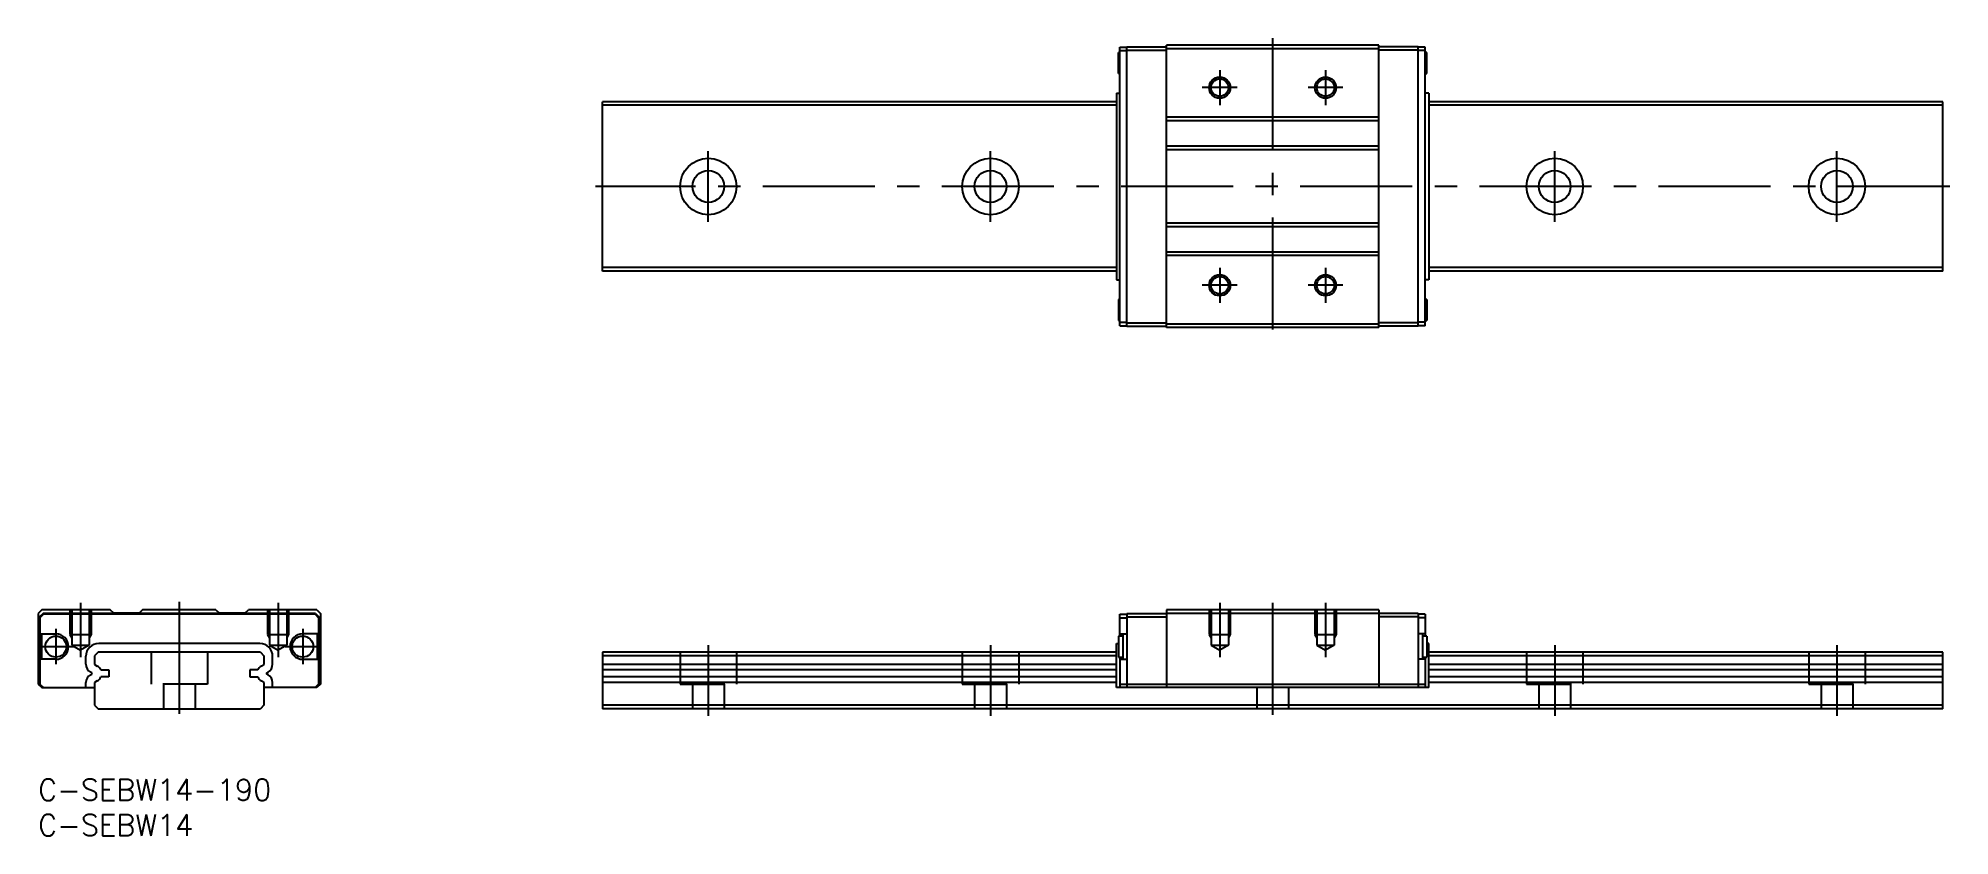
# Model space of a CAD drawing. Extents: x 0 to 271, y -8 to 105.
import ezdxf

# ---------------------------------------------------------------- set-up
doc = ezdxf.new("R2010")
doc.units = 0
doc.header["$LTSCALE"] = 0.5
doc.linetypes.add('CENTER', pattern=[50.8, 31.75, -6.35, 6.35, -6.35])
doc.linetypes.add('DASHED', pattern=[19.05, 12.7, -6.35])
for name, color, linetype in [('MSM_CENTER', 1, 'CENTER'), ('MSM_CONTINUOUS', 7, 'CONTINUOUS'), ('MSM_DASHED', 4, 'DASHED'), ('MSM_NARROW', 5, 'CONTINUOUS'), ('MSM_PART_NUMBER', 7, 'CONTINUOUS')]:
    doc.layers.add(name, color=color, linetype=linetype)
doc.styles.get("Standard").update_dxf_attribs({"font": 'txt.shx', "height": 2, "bigfont": 'bigfont.shx'})

# ---------------------------------------------------------------- blocks, each defined once
blk = doc.blocks.new('*U46')
at = {"layer": 'MSM_PART_NUMBER'}
blk.add_text('C-SEBW14-190', height=3, dxfattribs=at).set_placement((0, -3))
blk = doc.blocks.new('*U47')
at = {"layer": 'MSM_PART_NUMBER'}
blk.add_text('C-SEBW14', height=3, dxfattribs=at).set_placement((0, -8))

msp = doc.modelspace()

# ---------------------------------------------------------------- linework, layer by layer
at = {"layer": 'MSM_CENTER'}
for p, q in [((175, 105), (175, 63)), ((167.5, 100.467), (167.5, 95.533)), ((182.5, 100.467), (182.5, 95.533)), ((169.967, 98), (165.033, 98)), ((184.967, 98), (180.033, 98)), ((95, 79), (95, 89)), ((135, 79), (135, 89)), ((215, 79), (215, 89)), ((255, 79), (255, 89)), ((271, 84), (79, 84)), ((167.5, 72.467), (167.5, 67.533)), ((182.5, 72.467), (182.5, 67.533)), ((169.967, 70), (165.033, 70)), ((184.967, 70), (180.033, 70)), ((6, 25), (6, 17.290148)), ((20, 25.133), (20, 8.17244)), ((34, 25), (34, 17.290148)), ((167.5, 25), (167.5, 17.290148)), ((175, 25), (175, 9)), ((182.5, 25), (182.5, 17.290148)), ((2.5, 21.3), (2.5, 16.3)), ((37.5, 21.3), (37.5, 16.3)), ((95, 19), (95, 9)), ((135, 19), (135, 9)), ((215, 19), (215, 9)), ((255, 19), (255, 9)), ((0, 18.8), (5, 18.8)), ((35, 18.8), (40, 18.8))]:
    msp.add_line(p, q, dxfattribs=at)
at = {"layer": 'MSM_CONTINUOUS'}
for p, q in [((153.35, 103), (153.15, 103)), ((153.15, 100), (153.15, 103)), ((153.35, 64.25), (153.35, 103.75)), ((153.35, 103.75), (154.35, 103.75)), ((153.35, 103.25), (154.35, 103.25)), ((154.35, 64.2), (154.35, 103.8)), ((154.35, 103.8), (159.95, 103.8)), ((154.35, 103.3), (159.95, 103.3)), ((159.95, 64), (159.95, 104)), ((190.05, 104), (159.95, 104)), ((190.05, 103.5), (159.95, 103.5)), ((190.05, 64), (190.05, 104)), ((195.65, 103.8), (190.05, 103.8)), ((195.65, 103.3), (190.05, 103.3)), ((195.65, 64.2), (195.65, 103.8)), ((196.65, 103.75), (195.65, 103.75)), ((196.65, 103.25), (195.65, 103.25)), ((196.65, 64.25), (196.65, 103.75)), ((196.85, 103), (196.65, 103)), ((196.85, 100), (196.85, 103)), ((153.15, 100), (153.35, 100)), ((196.65, 100), (196.85, 100)), ((152.85, 96), (80, 96)), ((80, 72), (80, 96)), ((152.85, 95.5), (80, 95.5)), ((152.85, 97.23), (152.85, 70.77)), ((152.85, 97.23), (153.35, 97.23)), ((197.15, 97.23), (196.65, 97.23)), ((197.15, 97.23), (197.15, 70.77)), ((270, 96), (197.15, 96)), ((270, 95.5), (197.15, 95.5)), ((270, 72), (270, 96)), ((190.05, 93.8), (159.95, 93.8)), ((190.05, 93.3), (159.95, 93.3)), ((190.05, 89.7), (159.95, 89.7)), ((190.05, 89.2), (159.95, 89.2)), ((190.05, 78.8), (159.95, 78.8)), ((190.05, 78.3), (159.95, 78.3)), ((190.05, 74.7), (159.95, 74.7)), ((190.05, 74.2), (159.95, 74.2)), ((152.85, 72.5), (80, 72.5)), ((152.85, 72), (80, 72)), ((152.85, 70.77), (153.35, 70.77)), ((197.15, 70.77), (196.65, 70.77)), ((270, 72.5), (197.15, 72.5)), ((270, 72), (197.15, 72)), ((153.15, 68), (153.15, 65)), ((153.35, 68), (153.15, 68)), ((196.85, 68), (196.65, 68)), ((196.85, 68), (196.85, 65)), ((153.15, 65), (153.35, 65)), ((153.35, 64.75), (154.35, 64.75)), ((153.35, 64.25), (154.35, 64.25)), ((154.35, 64.7), (159.95, 64.7)), ((154.35, 64.2), (159.95, 64.2)), ((190.05, 64.5), (159.95, 64.5)), ((190.05, 64), (159.95, 64)), ((195.65, 64.7), (190.05, 64.7)), ((195.65, 64.2), (190.05, 64.2)), ((196.65, 64.75), (195.65, 64.75)), ((196.65, 64.25), (195.65, 64.25)), ((196.65, 65), (196.85, 65)), ((0.5, 24), (0, 23.5)), ((0, 23.5), (0, 13.5)), ((0.7, 23.5), (0.2, 23)), ((0.2, 23), (0.2, 13.5)), ((0.75, 23.4), (0.25, 22.9)), ((0.25, 22.9), (0.25, 20.6)), ((10.2, 24), (0.5, 24)), ((39.3, 23.5), (0.7, 23.5)), ((39.25, 23.4), (0.75, 23.4)), ((10.7, 23.55), (10.2, 24)), ((14.3, 23.55), (10.7, 23.55)), ((14.8, 24), (14.3, 23.55)), ((25.2, 24), (14.8, 24)), ((25.2, 24), (25.7, 23.55)), ((29.3, 23.55), (25.7, 23.55)), ((29.3, 23.55), (29.8, 24)), ((39.5, 24), (29.8, 24)), ((39.25, 23.4), (39.75, 22.9)), ((39.3, 23.5), (39.8, 23)), ((39.5, 24), (40, 23.5)), ((39.75, 22.9), (39.75, 20.6)), ((39.8, 23), (39.8, 13.5)), ((40, 23.5), (40, 13.5)), ((153.35, 20.3), (153.35, 23.4)), ((153.35, 23.4), (154.35, 23.4)), ((153.35, 22.9), (154.35, 22.9)), ((154.35, 23.5), (159.95, 23.5)), ((154.35, 23.5), (154.35, 13)), ((154.35, 23), (159.95, 23)), ((190.05, 24), (159.95, 24)), ((159.95, 24), (159.95, 13)), ((190.05, 23.5), (159.95, 23.5)), ((190.05, 24), (190.05, 13)), ((195.65, 23.5), (190.05, 23.5)), ((195.65, 23), (190.05, 23)), ((195.65, 23.5), (195.65, 13)), ((196.65, 23.4), (195.65, 23.4)), ((196.65, 22.9), (195.65, 22.9)), ((196.65, 23.4), (196.65, 20.3)), ((0.25, 20.6), (2.5, 20.6)), ((0.45, 20.6), (0.45, 17)), ((31.43, 19.23), (8.570026, 19.23)), ((39.75, 20.6), (37.5, 20.6)), ((39.55, 20.6), (39.55, 17)), ((152.85, 13), (152.85, 19.23)), ((152.85, 19.23), (153.15, 19.23)), ((153.75, 20.3), (153.15, 20.3)), ((153.15, 20.3), (153.15, 17.3)), ((153.35, 20.6), (154.35, 20.6)), ((153.75, 20.6), (153.75, 17)), ((196.65, 20.6), (195.65, 20.6)), ((196.25, 20.6), (196.25, 17)), ((196.85, 20.3), (196.25, 20.3)), ((196.85, 20.3), (196.85, 17.3)), ((197.15, 19.23), (196.85, 19.23)), ((197.15, 13), (197.15, 19.23)), ((0.25, 17), (0.25, 13.5)), ((2.5, 17), (0.25, 17)), ((6.77, 16.305322), (6.77, 17.43)), ((8.5, 18), (8, 17.5)), ((8, 17.5), (8, 16.264907)), ((8, 16.264907), (8.3685, 16.052154)), ((31.5, 18), (8.5, 18)), ((31.5, 18), (32, 17.5)), ((32, 16.264907), (31.6315, 16.052154)), ((32, 17.5), (32, 16.264907)), ((33.23, 16.305322), (33.23, 17.43)), ((37.5, 17), (39.75, 17)), ((39.75, 17), (39.75, 13.5)), ((152.85, 18), (80, 18)), ((80, 18), (80, 10)), ((152.85, 17.5), (80, 17.5)), ((152.85, 16.264907), (80, 16.264907)), ((153.15, 17.3), (153.75, 17.3)), ((153.35, 17.3), (153.35, 13)), ((153.35, 17), (154.35, 17)), ((196.65, 17), (195.65, 17)), ((196.25, 17.3), (196.85, 17.3)), ((196.65, 17.3), (196.65, 13)), ((270, 18), (197.15, 18)), ((270, 17.5), (197.15, 17.5)), ((270, 16.264907), (197.15, 16.264907)), ((270, 10), (270, 18)), ((6.77, 13), (6.77, 13.694678)), ((7.580883, 15.086603), (7.42, 15.179489)), ((7.42, 14.820511), (7.580883, 14.913397)), ((8.3685, 13.947846), (8, 13.735093)), ((8, 13.735093), (8, 10.5)), ((8.888805, 15.5), (10, 15.5)), ((10, 14.5), (8.888805, 14.5)), ((10, 15.5), (10, 14.5)), ((30, 15.5), (30, 14.5)), ((31.111195, 15.5), (30, 15.5)), ((30, 14.5), (31.111195, 14.5)), ((31.6315, 13.947846), (32, 13.735093)), ((32, 13.735093), (32, 10.5)), ((32.419117, 15.086603), (32.58, 15.179489)), ((32.58, 14.820511), (32.419117, 14.913397)), ((33.23, 13), (33.23, 13.694678)), ((152.85, 15.5), (80, 15.5)), ((152.85, 14.5), (80, 14.5)), ((152.85, 13.735093), (80, 13.735093)), ((270, 15.5), (197.15, 15.5)), ((270, 14.5), (197.15, 14.5)), ((270, 13.735093), (197.15, 13.735093)), ((0, 13.5), (0.5, 13)), ((0.2, 13.5), (0.7, 13)), ((0.25, 13.5), (0.75, 13)), ((0.5, 13), (8, 13)), ((39.5, 13), (32, 13)), ((39.75, 13.5), (39.25, 13)), ((39.8, 13.5), (39.3, 13)), ((40, 13.5), (39.5, 13)), ((197.15, 13), (152.85, 13)), ((153.35, 13.5), (196.65, 13.5)), ((8, 10.5), (8.5, 10)), ((8.5, 10), (31.5, 10)), ((32, 10.5), (31.5, 10)), ((270, 10.5), (80, 10.5)), ((270, 10), (80, 10))]:
    msp.add_line(p, q, dxfattribs=at)
for centre, radius in [((167.5, 98), 1.2295), ((182.5, 98), 1.2295), ((95, 84), 4), ((135, 84), 4), ((215, 84), 4), ((255, 84), 4), ((95, 84), 2.25), ((135, 84), 2.25), ((215, 84), 2.25), ((255, 84), 2.25), ((167.5, 70), 1.2295), ((182.5, 70), 1.2295), ((2.5, 18.8), 1.5), ((37.5, 18.8), 1.5)]:
    msp.add_circle(centre, radius, dxfattribs=at)
for centre, radius, start, end in [((2.5, 18.8), 1.8, 270, 90), ((8.570026, 17.429974), 1.800026, 90, 179.999168), ((31.429974, 17.429974), 1.800026, 0.000832, 89.999168), ((37.5, 18.8), 1.8, 90, 270), ((8.07, 16.305322), 1.3, 180, 240), ((31.93, 16.305322), 1.3, 300, 0), ((8.07, 13.694678), 1.3, 120, 180), ((7.530883, 15), 0.1, 299.99972952, 60.00027048), ((7.7085, 14.909), 1.32, 26.597961, 60), ((7.7085, 15.091), 1.32, 300, 333.402039), ((32.2915, 14.909), 1.32, 120, 153.402039), ((32.2915, 15.091), 1.32, 206.597961, 240), ((32.469117, 15), 0.1, 119.99972952, 240.00027048), ((31.93, 13.694678), 1.3, 0, 60)]:
    msp.add_arc(centre, radius, start, end, dxfattribs=at)
at = {"layer": 'MSM_DASHED'}
for p, q in [((4.5, 24), (4.5, 20.5)), ((4.7705, 24), (4.7705, 19)), ((7.2295, 24), (7.2295, 19)), ((7.5, 24), (7.5, 20.5)), ((32.5, 24), (32.5, 20.5)), ((32.7705, 24), (32.7705, 19)), ((35.2295, 24), (35.2295, 19)), ((35.5, 24), (35.5, 20.5)), ((166, 24), (166, 20.5)), ((166.2705, 24), (166.2705, 19)), ((168.7295, 24), (168.7295, 19)), ((169, 24), (169, 20.5)), ((181, 24), (181, 20.5)), ((181.2705, 24), (181.2705, 19)), ((183.7295, 24), (183.7295, 19)), ((184, 24), (184, 20.5)), ((4.5, 20.5), (4.7705, 20.03148)), ((4.5, 20.5), (7.5, 20.5)), ((4.7705, 19), (7.2295, 19)), ((4.7705, 19), (6, 18.290148)), ((7.2295, 19), (6, 18.290148)), ((7.5, 20.5), (7.2295, 20.03148)), ((32.5, 20.5), (32.7705, 20.03148)), ((32.5, 20.5), (35.5, 20.5)), ((32.7705, 19), (35.2295, 19)), ((32.7705, 19), (34, 18.290148)), ((35.2295, 19), (34, 18.290148)), ((35.5, 20.5), (35.2295, 20.03148)), ((166, 20.5), (166.2705, 20.03148)), ((166, 20.5), (169, 20.5)), ((166.2705, 19), (168.7295, 19)), ((166.2705, 19), (167.5, 18.290148)), ((168.7295, 19), (167.5, 18.290148)), ((169, 20.5), (168.7295, 20.03148)), ((181, 20.5), (181.2705, 20.03148)), ((181, 20.5), (184, 20.5)), ((181.2705, 19), (183.7295, 19)), ((181.2705, 19), (182.5, 18.290148)), ((183.7295, 19), (182.5, 18.290148)), ((184, 20.5), (183.7295, 20.03148)), ((16, 18), (16, 13.5)), ((24, 18), (24, 13.5)), ((91, 18), (91, 13.5)), ((99, 18), (99, 13.5)), ((131, 18), (131, 13.5)), ((139, 18), (139, 13.5)), ((211, 18), (211, 13.5)), ((219, 18), (219, 13.5)), ((251, 18), (251, 13.5)), ((259, 18), (259, 13.5)), ((24, 13.5), (16, 13.5)), ((17.75, 13.5), (17.75, 10)), ((22.25, 13.5), (22.25, 10)), ((91, 13.5), (99, 13.5)), ((92.75, 13.5), (92.75, 10)), ((97.25, 13.5), (97.25, 10)), ((131, 13.5), (139, 13.5)), ((132.75, 13.5), (132.75, 10)), ((137.25, 13.5), (137.25, 10)), ((172.75, 13), (172.75, 10)), ((177.25, 13), (177.25, 10)), ((211, 13.5), (219, 13.5)), ((212.75, 13.5), (212.75, 10)), ((217.25, 13.5), (217.25, 10)), ((251, 13.5), (259, 13.5)), ((252.75, 13.5), (252.75, 10)), ((257.25, 13.5), (257.25, 10))]:
    msp.add_line(p, q, dxfattribs=at)
at = {"layer": 'MSM_NARROW'}
for centre in [(167.5, 98), (182.5, 98), (167.5, 70), (182.5, 70)]:
    msp.add_circle(centre, 1.5, dxfattribs=at)

# ---------------------------------------------------------------- block references
at = {"layer": 'MSM_CONTINUOUS'}
for name in ['*U46', '*U47']:
    msp.add_blockref(name, (0, 0), dxfattribs=at)

doc.saveas('drawing.dxf')
